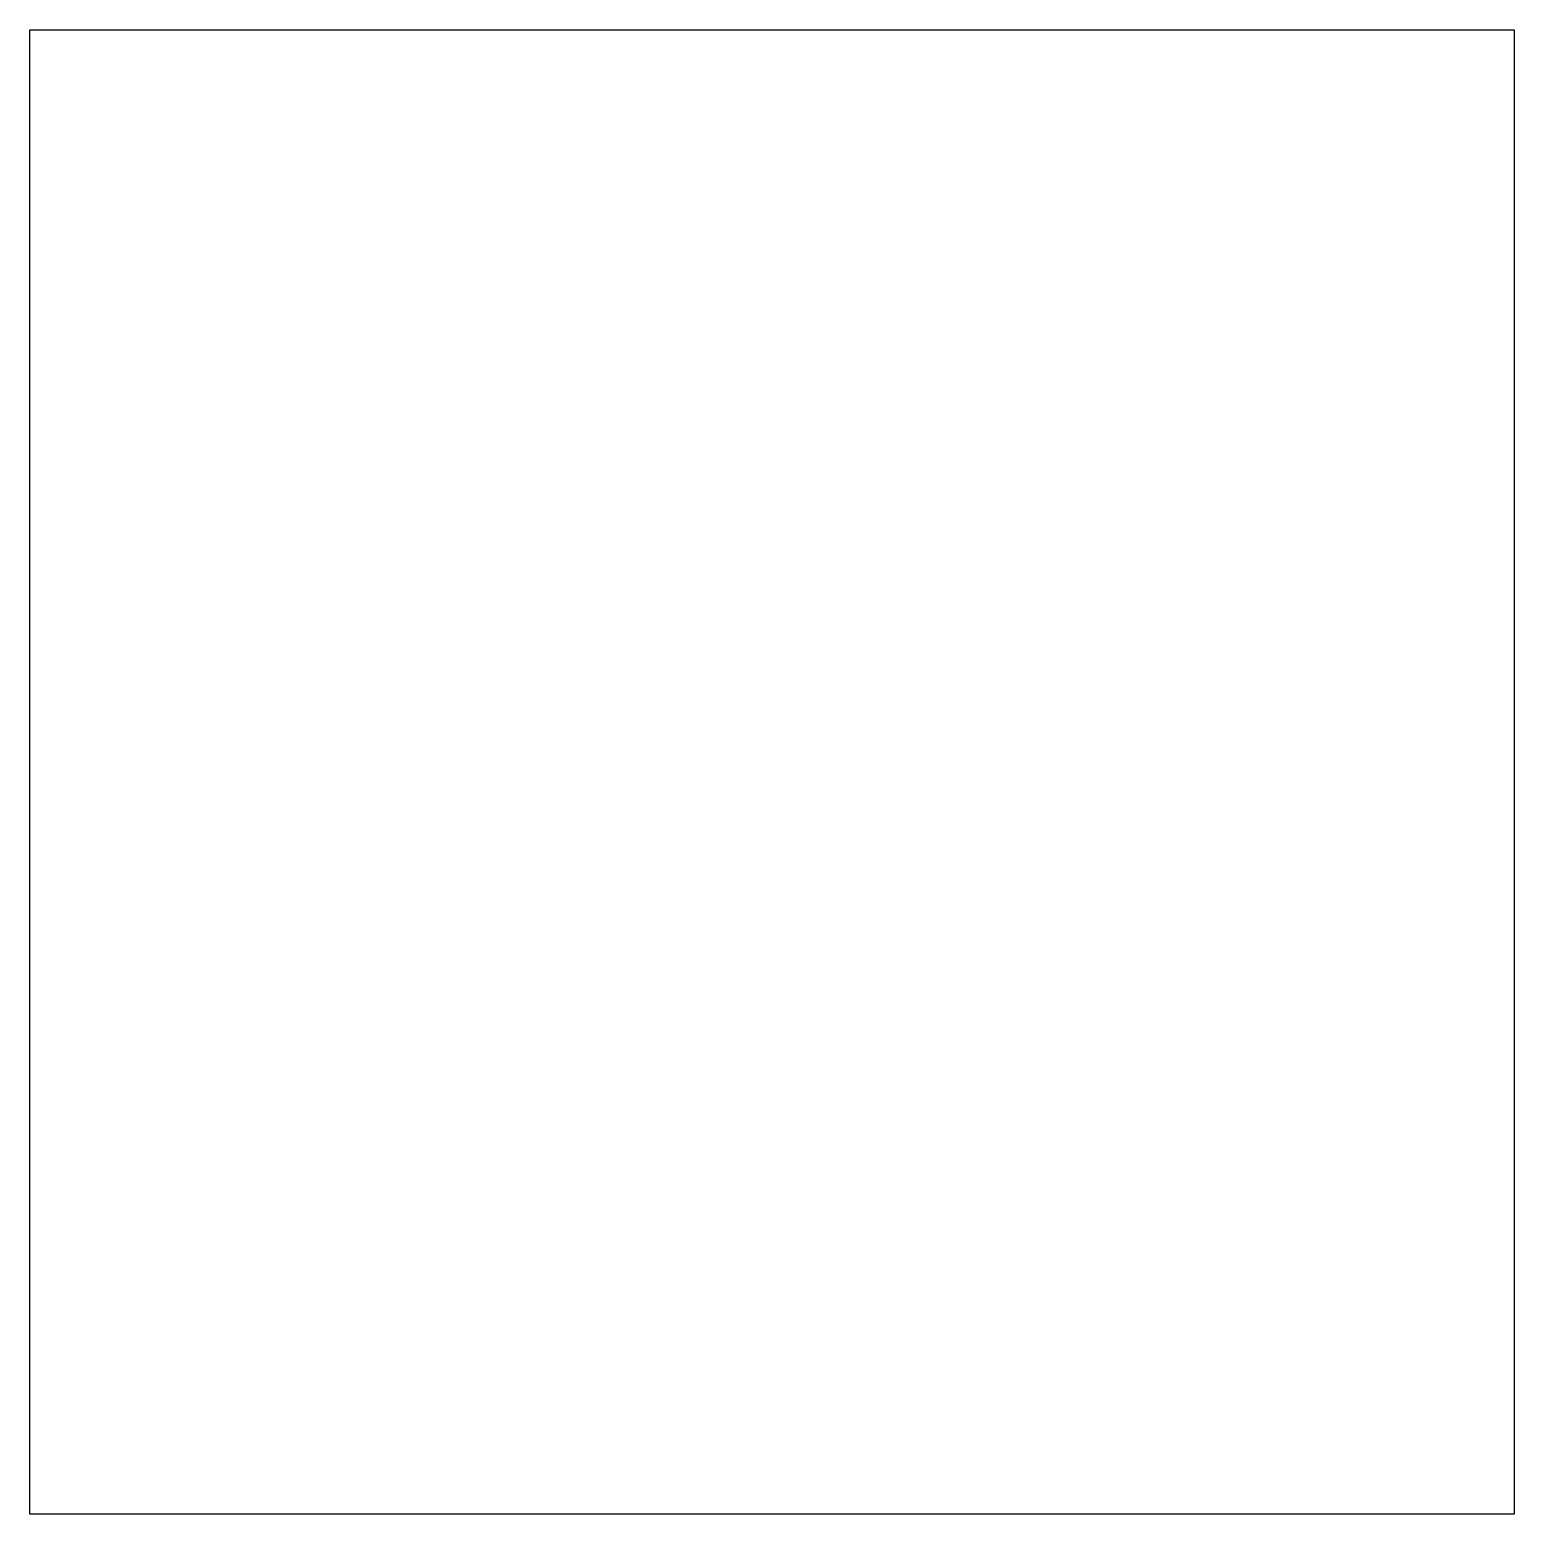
# Model space of a CAD drawing. Header units: millimetres. Extents: x -160 to 160, y -808 to -488.
import ezdxf

# ---------------------------------------------------------------- set-up
doc = ezdxf.new("R2010")
doc.units = ezdxf.units.MM

msp = doc.modelspace()

# ---------------------------------------------------------------- linework, layer by layer
at = {"color": 7, "linetype": 'Continuous', "lineweight": 25}
for p, q in [((-160, -808.48), (-160, -488.48)), ((-160, -488.48), (160, -488.48)), ((160, -488.48), (160, -808.48)), ((160, -808.48), (-160, -808.48))]:
    msp.add_line(p, q, dxfattribs=at)

doc.saveas('drawing.dxf')
